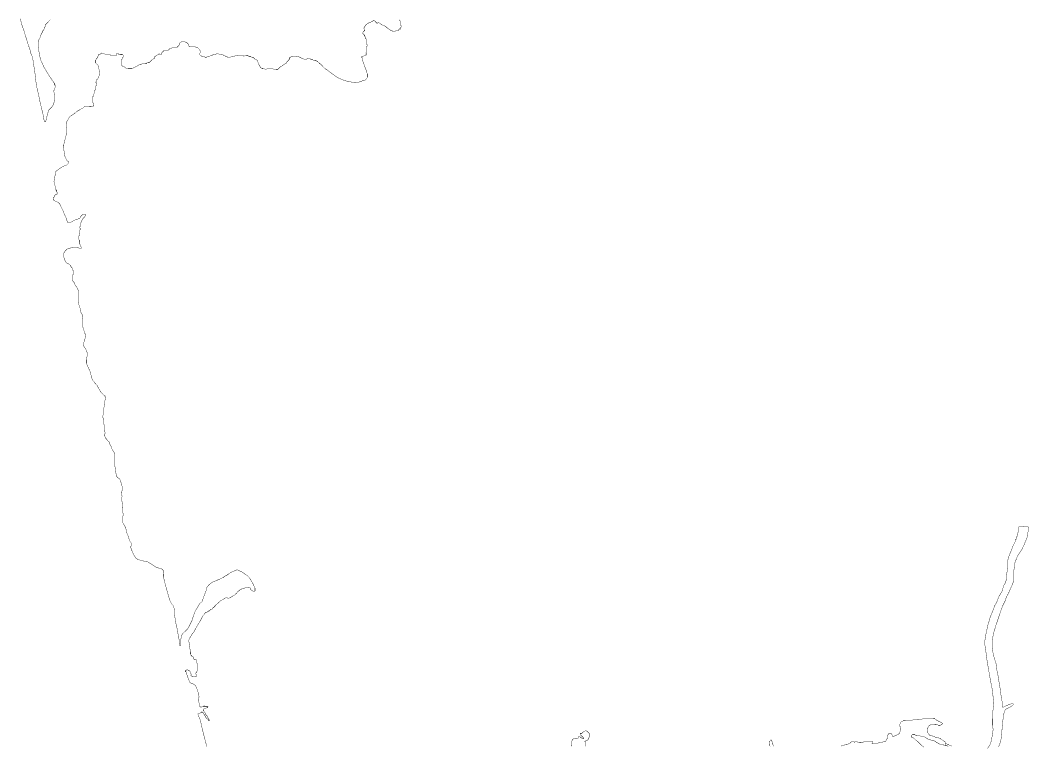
# Model space of a CAD drawing. Header units: metres. Extents: x 319816 to 366074, y 1739234 to 1838803.
# Drawn here: x 329977 to 338166, y 1795246 to 1801140 of the extents above; entities that cross this region are included whole.
import ezdxf

# ---------------------------------------------------------------- set-up
doc = ezdxf.new("R2010")
doc.units = ezdxf.units.M
doc.header["$MEASUREMENT"] = 0
doc.layers.add('HAZARDS LINE', color=1, linetype='Continuous')

msp = doc.modelspace()

# ---------------------------------------------------------------- linework, layer by layer
at = {"layer": 'HAZARDS LINE', "lineweight": 18, "const_width": 3}
for points in [[(329978.8, 1801153.2), (329982.7, 1801137), (329986.6, 1801116.8), (329998.5, 1801080.3), (330002.4, 1801072.2), (330010.3, 1801047.9), (330010.3, 1801043.9), (330030, 1800983.1), (330045.8, 1800930.4), (330049.7, 1800922.3), (330057.6, 1800898), (330065.5, 1800865.6), (330073.4, 1800849.4), (330077.3, 1800833.2), (330077.3, 1800825.1), (330081.2, 1800817), (330096.6, 1800715.8), (330104.2, 1800647), (330111.9, 1800598.5), (330127.5, 1800529.7), (330139.1, 1800473), (330150.9, 1800424.4), (330162.6, 1800375.8), (330166.5, 1800351.5), (330170.4, 1800331.3), (330174.3, 1800319.1), (330178.3, 1800315), (330182.4, 1800315), (330190.6, 1800335.2), (330194.8, 1800359.4), (330199, 1800379.5), (330207.3, 1800399.7), (330211.4, 1800411.8), (330223.6, 1800423.8), (330231.8, 1800431.8), (330235.8, 1800435.8), (330244, 1800447.9), (330248.2, 1800460), (330252.3, 1800472.1), (330252.4, 1800480.2), (330256.5, 1800488.2), (330256.6, 1800508.4), (330256.7, 1800516.5), (330256.7, 1800520.6), (330256.7, 1800524.6), (330256.8, 1800528.6), (330256.8, 1800532.7), (330256.8, 1800536.7), (330252.8, 1800536.8), (330252.8, 1800540.8), (330252.9, 1800544.8), (330252.9, 1800548.9), (330252.9, 1800552.9), (330248.9, 1800557), (330248.9, 1800561), (330249, 1800565.1), (330253.1, 1800569.1), (330253.1, 1800573.1), (330253.1, 1800577.2), (330253.1, 1800581.2), (330253.2, 1800585.2), (330257.3, 1800589.3), (330261.3, 1800593.3), (330261.4, 1800597.3), (330261.4, 1800601.3), (330261.4, 1800605.4), (330261.5, 1800609.4), (330261.5, 1800613.5), (330257.4, 1800613.5), (330257.5, 1800617.5), (330257.5, 1800621.6), (330257.5, 1800625.6), (330253.5, 1800629.7), (330249.5, 1800633.8), (330245.5, 1800641.9), (330241.5, 1800646), (330237.5, 1800650), (330237.6, 1800654.1), (330233.5, 1800654.1), (330233.6, 1800658.2), (330213.6, 1800686.6), (330189.6, 1800727.2), (330169.7, 1800759.7), (330149.8, 1800804.3), (330141.9, 1800820.5), (330138, 1800840.8), (330130.2, 1800881.3), (330126.6, 1800925.7), (330122.6, 1800941.9), (330122.8, 1800958.1), (330126.9, 1800970.2), (330131.1, 1800986.3), (330135.2, 1800994.4), (330139.2, 1800998.4), (330143.4, 1801010.5), (330143.4, 1801014.5), (330147.5, 1801022.6), (330147.6, 1801026.6), (330151.7, 1801034.7), (330155.7, 1801038.7), (330155.8, 1801042.7), (330159.8, 1801042.7), (330159.8, 1801046.7), (330159.9, 1801050.8), (330164, 1801058.8), (330168, 1801058.8), (330168, 1801062.8), (330172.1, 1801066.8), (330172.1, 1801070.9), (330176.3, 1801078.9), (330176.3, 1801083), (330180.4, 1801087), (330180.4, 1801091), (330180.4, 1801095.1), (330180.5, 1801099.1), (330180.5, 1801103.2), (330184.6, 1801107.2), (330188.6, 1801107.1), (330188.6, 1801111.2), (330192.7, 1801111.1), (330192.7, 1801115.2), (330196.7, 1801115.1), (330196.8, 1801119.2), (330200.8, 1801119.2), (330200.8, 1801123.2), (330204.9, 1801123.2), (330204.9, 1801127.2), (330209, 1801131.2), (330213.1, 1801135.2), (330217.1, 1801139.2), (330221.2, 1801143.2)], [(333062.1, 1801145.1), (333058, 1801141.1), (333058, 1801137), (333062, 1801133), (333061.9, 1801124.9), (333061.8, 1801116.8), (333065.8, 1801112.7), (333065.8, 1801108.7), (333065.8, 1801104.6), (333065.7, 1801100.6), (333069.8, 1801096.5), (333069.7, 1801092.5), (333069.7, 1801088.5), (333069.7, 1801084.4), (333065.6, 1801080.4), (333065.5, 1801072.3), (333065.5, 1801068.3), (333061.5, 1801068.3), (333057.4, 1801068.3), (333053.4, 1801068.4), (333049.3, 1801064.4), (333049.3, 1801060.3), (333049.2, 1801056.3), (333049.2, 1801052.2), (333045.2, 1801052.3), (333041.1, 1801052.3), (333037.1, 1801052.3), (333033, 1801052.4), (333029, 1801052.4), (333025, 1801052.4), (333012.8, 1801048.5), (333004.7, 1801048.5), (333000.7, 1801048.6), (333000.7, 1801052.6), (332996.7, 1801052.7), (332992.6, 1801052.7), (332988.6, 1801052.7), (332988.6, 1801056.8), (332984.6, 1801056.8), (332980.6, 1801060.9), (332976.5, 1801060.9), (332976.6, 1801064.9), (332972.5, 1801065), (332968.5, 1801069), (332964.5, 1801069.1), (332964.5, 1801073.1), (332960.5, 1801073.1), (332960.5, 1801077.2), (332956.5, 1801077.2), (332952.4, 1801081.3), (332948.4, 1801081.3), (332948.4, 1801085.4), (332944.4, 1801085.4), (332940.4, 1801089.5), (332936.4, 1801093.5), (332932.3, 1801093.6), (332916.2, 1801101.8), (332908.2, 1801105.9), (332904.2, 1801110), (332900.1, 1801110), (332896.1, 1801114.1), (332892.1, 1801118.1), (332888.1, 1801118.2), (332888.1, 1801122.2), (332888.1, 1801118.2), (332884, 1801118.2), (332880, 1801118.2), (332875.9, 1801114.2), (332871.9, 1801114.3), (332871.9, 1801118.3), (332867.9, 1801122.4), (332863.9, 1801122.4), (332863.9, 1801126.4), (332859.9, 1801130.5), (332855.9, 1801134.6), (332851.8, 1801134.6), (332847.8, 1801134.7), (332847.8, 1801138.7), (332843.8, 1801134.7), (332839.7, 1801134.7), (332839.7, 1801130.7), (332835.6, 1801130.7), (332831.6, 1801126.7), (332827.5, 1801126.7), (332823.5, 1801122.7), (332819.4, 1801122.8), (332811.3, 1801118.8), (332807.3, 1801118.8), (332803.2, 1801114.8), (332799.1, 1801110.8), (332795.1, 1801110.8), (332791, 1801106.8), (332787, 1801106.8), (332786.9, 1801102.8), (332782.9, 1801102.8), (332782.9, 1801098.8), (332778.8, 1801098.8), (332778.8, 1801094.8), (332778.8, 1801090.7), (332774.7, 1801090.8), (332774.7, 1801086.7), (332770.6, 1801082.7), (332770.6, 1801078.7), (332766.5, 1801078.7), (332766.5, 1801074.7), (332770.5, 1801070.6), (332770.5, 1801066.6), (332770.5, 1801062.5), (332770.4, 1801058.5), (332774.5, 1801058.4), (332774.4, 1801054.4), (332770.4, 1801054.4), (332770.4, 1801050.4), (332766.3, 1801050.4), (332762.2, 1801046.4), (332762.2, 1801042.4), (332758.1, 1801038.4), (332758.1, 1801034.3), (332758.1, 1801030.3), (332762.1, 1801030.3), (332762.1, 1801026.2), (332766.1, 1801022.1), (332770.1, 1801022.1), (332770.1, 1801018.1), (332774.1, 1801018), (332774.1, 1801014), (332774.1, 1801009.9), (332778.1, 1801005.9), (332778.1, 1801001.8), (332778, 1800997.8), (332782, 1800993.7), (332782, 1800989.7), (332786, 1800989.6), (332786, 1800985.6), (332786, 1800981.6), (332785.9, 1800977.5), (332785.9, 1800969.4), (332785.8, 1800961.4), (332789.8, 1800957.3), (332789.8, 1800953.2), (332789.8, 1800949.2), (332789.7, 1800945.2), (332793.7, 1800941.1), (332793.7, 1800937), (332793.7, 1800933), (332793.6, 1800929), (332789.6, 1800929), (332789.6, 1800925), (332789.5, 1800916.9), (332785.4, 1800908.8), (332785.3, 1800900.7), (332785.3, 1800892.7), (332785.2, 1800884.6), (332785.2, 1800880.5), (332785.1, 1800876.5), (332785.1, 1800872.4), (332789.2, 1800872.4), (332789.1, 1800868.4), (332789.1, 1800864.3), (332789.1, 1800860.3), (332785, 1800860.3), (332785, 1800856.3), (332780.9, 1800856.3), (332772.8, 1800852.3), (332764.7, 1800848.4), (332760.7, 1800848.4), (332752.6, 1800844.4), (332748.5, 1800844.4), (332748.5, 1800840.4), (332752.5, 1800836.3), (332752.5, 1800832.3), (332760.3, 1800803.9), (332772.2, 1800771.5), (332784.1, 1800739.1), (332795.9, 1800702.6), (332795.7, 1800678.4), (332791.6, 1800666.3), (332779.4, 1800654.2), (332763.2, 1800650.3), (332734.8, 1800638.4), (332698.4, 1800634.7), (332649.9, 1800639.1), (332605.6, 1800651.6), (332557.2, 1800672.2), (332480.9, 1800725.3), (332480.9, 1800729.3), (332476.9, 1800729.4), (332472.9, 1800733.5), (332468.8, 1800733.5), (332468.9, 1800737.5), (332464.8, 1800737.6), (332460.8, 1800737.6), (332460.8, 1800741.6), (332456.8, 1800741.7), (332452.8, 1800745.7), (332452.8, 1800749.8), (332448.7, 1800749.8), (332444.7, 1800753.9), (332440.7, 1800758), (332436.7, 1800762), (332432.7, 1800766.1), (332428.7, 1800770.2), (332424.7, 1800774.2), (332420.7, 1800778.3), (332416.7, 1800782.4), (332412.7, 1800786.5), (332408.6, 1800786.5), (332408.7, 1800790.5), (332404.6, 1800790.6), (332404.6, 1800794.6), (332400.6, 1800794.6), (332396.6, 1800798.7), (332392.6, 1800802.8), (332388.5, 1800802.8), (332388.6, 1800806.9), (332384.5, 1800806.9), (332380.5, 1800811), (332372.5, 1800811), (332368.4, 1800815.1), (332356.3, 1800815.2), (332352.3, 1800819.3), (332344.2, 1800819.3), (332344.3, 1800823.4), (332332.1, 1800823.5), (332332.2, 1800827.5), (332307.9, 1800827.7), (332303.9, 1800823.7), (332279.6, 1800823.9), (332275.6, 1800828), (332267.5, 1800828), (332267.6, 1800832.1), (332259.5, 1800832.1), (332255.5, 1800836.2), (332251.4, 1800836.2), (332251.5, 1800840.3), (332243.4, 1800840.3), (332239.4, 1800844.4), (332223.2, 1800844.5), (332219.2, 1800848.6), (332190.9, 1800848.8), (332190.9, 1800844.8), (332182.8, 1800844.9), (332174.7, 1800840.9), (332170.6, 1800836.9), (332166.6, 1800836.9), (332166.5, 1800832.9), (332162.5, 1800832.9), (332162.4, 1800820.8), (332158.4, 1800820.8), (332158.3, 1800816.8), (332146.1, 1800804.7), (332137.9, 1800792.7), (332137.9, 1800788.6), (332133.9, 1800788.7), (332129.8, 1800784.7), (332125.7, 1800784.7), (332113.6, 1800776.7), (332105.4, 1800768.7), (332097.3, 1800764.7), (332093.3, 1800764.7), (332089.2, 1800760.7), (332085.1, 1800756.7), (332081, 1800752.7), (332077, 1800748.7), (332076.9, 1800744.7), (332072.9, 1800744.7), (332068.8, 1800740.7), (332044.6, 1800740.9), (332024.4, 1800745.1), (331980, 1800745.4), (331975.9, 1800741.4), (331963.8, 1800741.5), (331959.8, 1800745.6), (331947.6, 1800745.7), (331947.7, 1800749.7), (331943.6, 1800749.7), (331943.6, 1800745.7), (331939.6, 1800749.8), (331935.5, 1800749.8), (331931.5, 1800753.9), (331927.5, 1800753.9), (331927.5, 1800758), (331923.5, 1800766.1), (331923.6, 1800770.1), (331919.5, 1800770.1), (331919.6, 1800774.2), (331915.6, 1800778.3), (331911.6, 1800790.4), (331911.6, 1800794.5), (331907.6, 1800798.5), (331907.7, 1800806.6), (331903.7, 1800810.7), (331899.7, 1800814.8), (331887.6, 1800822.9), (331883.6, 1800823), (331879.6, 1800827), (331875.6, 1800831.1), (331871.6, 1800835.2), (331867.5, 1800835.2), (331867.5, 1800839.3), (331855.4, 1800839.4), (331851.4, 1800843.4), (331835.3, 1800843.6), (331831.2, 1800847.6), (331827.2, 1800847.7), (331827.2, 1800851.7), (331803, 1800851.9), (331794.9, 1800847.9), (331790.8, 1800848), (331786.8, 1800852), (331774.7, 1800852.1), (331770.7, 1800856.2), (331746.5, 1800856.4), (331718.1, 1800848.5), (331714, 1800844.5), (331705.9, 1800844.6), (331685.7, 1800840.7), (331677.6, 1800836.7), (331665.5, 1800836.8), (331661.5, 1800840.9), (331657.4, 1800840.9), (331653.4, 1800845), (331645.3, 1800845.1), (331641.3, 1800849.1), (331637.3, 1800849.2), (331633.3, 1800853.2), (331629.2, 1800853.3), (331625.2, 1800857.3), (331617.1, 1800857.4), (331613.1, 1800861.5), (331592.9, 1800861.6), (331588.9, 1800865.7), (331568.7, 1800865.9), (331564.6, 1800861.9), (331552.5, 1800862), (331548.5, 1800857.9), (331540.4, 1800858), (331536.3, 1800854), (331532.3, 1800854), (331528.2, 1800850), (331520.1, 1800850.1), (331516, 1800846.1), (331512, 1800846.1), (331503.9, 1800842.1), (331495.8, 1800842.2), (331487.7, 1800838.2), (331479.6, 1800838.3), (331475.6, 1800842.4), (331455.4, 1800842.5), (331451.4, 1800846.6), (331447.4, 1800850.7), (331443.3, 1800850.7), (331439.3, 1800854.8), (331435.3, 1800858.8), (331435.4, 1800871), (331439.5, 1800875), (331439.6, 1800891.1), (331435.6, 1800895.2), (331435.6, 1800899.3), (331431.6, 1800903.3), (331427.6, 1800907.4), (331419.6, 1800915.5), (331415.6, 1800915.6), (331411.5, 1800919.7), (331403.5, 1800919.7), (331399.5, 1800923.8), (331351, 1800924.2), (331351, 1800928.2), (331347, 1800928.2), (331347, 1800936.3), (331343, 1800940.4), (331343, 1800944.4), (331339, 1800948.5), (331335, 1800952.6), (331331, 1800956.7), (331327, 1800960.7), (331323, 1800960.8), (331310.9, 1800964.9), (331286.6, 1800965.1), (331282.6, 1800961.1), (331278.5, 1800961.1), (331274.4, 1800957.1), (331270.3, 1800945), (331270.3, 1800941), (331266.2, 1800937), (331266.2, 1800932.9), (331262.1, 1800928.9), (331258.1, 1800928.9), (331258, 1800924.9), (331254, 1800924.9), (331254, 1800920.9), (331225.7, 1800921.1), (331221.6, 1800917.1), (331213.5, 1800917.2), (331205.4, 1800913.2), (331201.3, 1800909.2), (331193.3, 1800909.2), (331189.2, 1800905.2), (331189.1, 1800901.2), (331185.1, 1800901.2), (331181, 1800897.2), (331160.8, 1800897.4), (331156.8, 1800893.4), (331144.6, 1800893.5), (331144.6, 1800889.4), (331140.6, 1800889.5), (331136.5, 1800885.4), (331132.4, 1800881.4), (331128.3, 1800877.4), (331128.3, 1800869.3), (331124.2, 1800869.4), (331124.2, 1800865.3), (331120.1, 1800861.3), (331108, 1800861.4), (331108, 1800865.5), (331104, 1800865.5), (331099.9, 1800861.5), (331095.9, 1800861.5), (331087.7, 1800853.5), (331083.7, 1800853.5), (331083.7, 1800849.5), (331079.6, 1800849.5), (331075.6, 1800845.5), (331067.5, 1800845.6), (331067.4, 1800841.5), (331071.5, 1800837.5), (331071.4, 1800829.4), (331063.3, 1800829.4), (331063.3, 1800825.4), (331059.2, 1800825.4), (331055.2, 1800821.4), (331051.1, 1800817.4), (331047.1, 1800817.4), (331047, 1800813.4), (331043, 1800813.4), (331038.9, 1800809.4), (331034.8, 1800805.4), (331030.8, 1800801.4), (331026.7, 1800797.4), (331018.6, 1800797.5), (331014.5, 1800793.5), (331006.5, 1800793.5), (331006.4, 1800789.5), (330998.3, 1800789.5), (330990.2, 1800785.6), (330966, 1800785.7), (330965.9, 1800781.7), (330957.9, 1800781.8), (330953.8, 1800777.8), (330941.7, 1800777.9), (330941.6, 1800773.8), (330937.6, 1800773.8), (330929.5, 1800769.9), (330925.4, 1800765.9), (330921.4, 1800765.9), (330917.3, 1800761.9), (330913.3, 1800761.9), (330909.2, 1800757.9), (330905.1, 1800757.9), (330901.1, 1800753.9), (330897, 1800754), (330893, 1800750), (330888.9, 1800750), (330884.8, 1800746), (330844.4, 1800746.3), (330840.4, 1800750.4), (330836.4, 1800750.4), (330820.3, 1800762.6), (330812.2, 1800762.7), (330808.2, 1800766.8), (330804.2, 1800766.8), (330804.2, 1800770.9), (330800.2, 1800770.9), (330800.6, 1800823.4), (330804.6, 1800823.4), (330804.7, 1800827.4), (330808.7, 1800831.4), (330808.8, 1800835.5), (330812.8, 1800839.5), (330813, 1800855.7), (330809, 1800859.7), (330800.9, 1800859.8), (330800.9, 1800863.8), (330796.8, 1800859.8), (330780.7, 1800860), (330776.7, 1800864), (330772.7, 1800868.1), (330760.5, 1800868.2), (330760.4, 1800856.1), (330756.4, 1800852.1), (330752.3, 1800852.1), (330748.3, 1800856.2), (330707.9, 1800856.5), (330707.9, 1800860.5), (330675.6, 1800860.8), (330671.6, 1800864.9), (330663.5, 1800864.9), (330659.5, 1800869), (330655.5, 1800873.1), (330639.3, 1800873.2), (330639.3, 1800869.2), (330635.3, 1800869.2), (330631.2, 1800865.2), (330627.2, 1800865.2), (330623.1, 1800861.2), (330615, 1800861.3), (330615, 1800857.2), (330610.9, 1800857.3), (330610.9, 1800849.2), (330606.8, 1800845.2), (330606.7, 1800837.1), (330602.7, 1800837.1), (330602.7, 1800833.1), (330594.5, 1800825.1), (330594.5, 1800821), (330590.4, 1800817), (330590.4, 1800813), (330586.3, 1800813), (330590.3, 1800808.9), (330590.2, 1800792.8), (330594.2, 1800788.7), (330602.2, 1800780.5), (330606.3, 1800780.5), (330606.3, 1800776.5), (330610.3, 1800772.4), (330610.2, 1800764.3), (330614.2, 1800764.3), (330614.1, 1800744.1), (330618.1, 1800740), (330618, 1800723.8), (330622, 1800723.8), (330621.9, 1800707.6), (330617.7, 1800687.5), (330613.6, 1800683.4), (330613.5, 1800675.4), (330609.5, 1800671.4), (330609.4, 1800667.3), (330605.4, 1800663.3), (330605.3, 1800659.3), (330601.3, 1800659.3), (330597.2, 1800655.3), (330593.2, 1800655.3), (330593, 1800631.1), (330597, 1800627), (330596.9, 1800610.8), (330592.8, 1800606.8), (330588.6, 1800586.6), (330588.5, 1800578.6), (330580.3, 1800562.5), (330580.2, 1800550.3), (330576.1, 1800542.3), (330576, 1800522.1), (330567.9, 1800522.1), (330567.9, 1800518.1), (330563.8, 1800514.1), (330563.6, 1800493.9), (330567.6, 1800489.8), (330567.5, 1800469.6), (330575.5, 1800457.4), (330575.4, 1800445.3), (330571.3, 1800445.3), (330571.3, 1800441.3), (330559.2, 1800441.4), (330555.1, 1800437.4), (330543, 1800437.5), (330539, 1800441.5), (330502.6, 1800441.8), (330502.6, 1800437.8), (330498.5, 1800437.8), (330490.4, 1800429.8), (330486.3, 1800425.8), (330482.2, 1800421.8), (330474.1, 1800421.8), (330470.1, 1800417.8), (330466, 1800413.8), (330462, 1800413.9), (330457.9, 1800409.8), (330449.8, 1800405.9), (330441.7, 1800401.9), (330425.4, 1800385.8), (330421.3, 1800385.9), (330417.3, 1800381.9), (330401, 1800369.9), (330380.7, 1800357.9), (330372.5, 1800345.8), (330368.4, 1800337.8), (330364.3, 1800329.7), (330356.1, 1800317.7), (330356.1, 1800309.6), (330351.9, 1800297.5), (330351.7, 1800269.2), (330355.6, 1800253), (330355.4, 1800224.7), (330351.2, 1800208.6), (330334.6, 1800144.1), (330330.4, 1800123.9), (330330.2, 1800107.7), (330334, 1800071.3), (330337.8, 1800047), (330341.8, 1800030.8), (330349.7, 1800014.6), (330349.6, 1800006.5), (330357.7, 1799998.4), (330365.7, 1799994.3), (330369.7, 1799986.2), (330369.7, 1799982.1), (330365.6, 1799974.1), (330353.3, 1799962), (330329, 1799954.2), (330308.7, 1799942.2), (330284.4, 1799926.2), (330272.1, 1799914.2), (330264, 1799910.2), (330263.9, 1799894), (330255.5, 1799853.7), (330251.3, 1799829.5), (330255.3, 1799825.4), (330255.2, 1799813.3), (330259.2, 1799805.2), (330259.1, 1799797.1), (330263.1, 1799793), (330263, 1799784.9), (330267, 1799780.8), (330266.9, 1799760.6), (330270.9, 1799760.6), (330270.9, 1799752.5), (330274.9, 1799752.5), (330274.8, 1799744.4), (330278.8, 1799740.3), (330278.8, 1799728.2), (330274.7, 1799728.2), (330266.6, 1799724.3), (330262.6, 1799724.3), (330262.5, 1799720.3), (330258.5, 1799716.3), (330254.3, 1799704.2), (330250.2, 1799700.1), (330246.2, 1799696.1), (330246.1, 1799684), (330250.1, 1799679.9), (330250.1, 1799675.9), (330254.1, 1799675.9), (330254.1, 1799671.8), (330258.1, 1799671.8), (330270.2, 1799667.7), (330278.2, 1799663.6), (330286.3, 1799659.4), (330298.3, 1799647.2), (330310.2, 1799622.9), (330326.2, 1799590.4), (330338, 1799558), (330346, 1799545.8), (330353.9, 1799521.5), (330357.8, 1799509.3), (330361.8, 1799497.2), (330369.8, 1799493.1), (330373.9, 1799493), (330382, 1799497), (330394.1, 1799501), (330406.3, 1799509), (330422.6, 1799516.9), (330438.8, 1799520.8), (330463.1, 1799532.8), (330471.3, 1799548.9), (330483.5, 1799560.9), (330491.6, 1799564.9), (330503.8, 1799564.8), (330507.8, 1799560.7), (330507.7, 1799552.6), (330503.6, 1799548.6), (330495.5, 1799536.5), (330487.3, 1799528.5), (330475, 1799508.4), (330470.9, 1799496.3), (330466.7, 1799480.2), (330466.6, 1799468.1), (330462.6, 1799464.1), (330462.5, 1799451.9), (330466.5, 1799447.9), (330466.4, 1799439.8), (330462.3, 1799435.8), (330462.1, 1799411.5), (330458.1, 1799407.5), (330457.9, 1799387.3), (330453.9, 1799387.3), (330453.6, 1799359), (330457.7, 1799355), (330457.4, 1799322.6), (330461.4, 1799322.6), (330469.4, 1799302.3), (330473.4, 1799298.3), (330473.3, 1799286.1), (330469.2, 1799286.2), (330428.9, 1799294.6), (330404.6, 1799294.8), (330376.3, 1799286.9), (330368.2, 1799287), (330364.1, 1799283), (330356, 1799279), (330352, 1799275), (330343.8, 1799267), (330335.6, 1799254.9), (330331.5, 1799246.8), (330331.3, 1799214.5), (330335.3, 1799206.4), (330339.2, 1799194.2), (330343.1, 1799182.1), (330351.1, 1799169.9), (330359.2, 1799165.8), (330363.2, 1799165.8), (330375.3, 1799157.6), (330379.3, 1799153.5), (330383.3, 1799149.4), (330383.3, 1799145.4), (330387.3, 1799145.4), (330387.3, 1799141.3), (330391.3, 1799137.2), (330395.3, 1799129.1), (330399.3, 1799129.1), (330399.2, 1799121), (330403.2, 1799116.9), (330403.2, 1799108.9), (330407.2, 1799108.8), (330406.9, 1799072.5), (330402.9, 1799072.5), (330402.5, 1799024), (330406.5, 1799019.9), (330410.5, 1799015.8), (330410.5, 1799011.8), (330414.5, 1799011.8), (330414.5, 1799003.7), (330418.5, 1799003.7), (330418.4, 1798995.6), (330426.5, 1798987.4), (330430.4, 1798979.3), (330434.4, 1798971.2), (330442.4, 1798963.1), (330442.4, 1798959), (330446.4, 1798954.9), (330446.4, 1798950.9), (330450.4, 1798946.8), (330449.7, 1798857.9), (330453.6, 1798845.8), (330453.5, 1798829.6), (330457.5, 1798821.5), (330461.4, 1798809.3), (330461.4, 1798805.3), (330465.4, 1798797.2), (330465.2, 1798781), (330473.2, 1798760.7), (330481.2, 1798748.5), (330485.1, 1798740.4), (330485.1, 1798736.4), (330480.8, 1798708.1), (330480.5, 1798667.7), (330484.4, 1798651.5), (330492.4, 1798631.2), (330496.3, 1798615), (330496.2, 1798611), (330500.2, 1798602.9), (330500.1, 1798594.8), (330504.2, 1798594.8), (330504.1, 1798586.7), (330508.1, 1798582.6), (330508.1, 1798574.5), (330504, 1798570.5), (330503.9, 1798554.4), (330495.6, 1798526.1), (330491.4, 1798514), (330491.3, 1798501.9), (330495.3, 1798489.8), (330499.3, 1798481.6), (330507.3, 1798473.5), (330515.2, 1798457.3), (330523.1, 1798433), (330523, 1798412.8), (330518.9, 1798404.7), (330514.7, 1798392.6), (330514.4, 1798356.2), (330522.4, 1798336), (330534.3, 1798307.6), (330542.2, 1798295.4), (330550.1, 1798267), (330557.9, 1798234.6), (330565.8, 1798214.4), (330577.9, 1798202.2), (330585.9, 1798190), (330597.9, 1798177.7), (330601.9, 1798173.7), (330609.8, 1798157.4), (330633.8, 1798116.8), (330637.8, 1798116.8), (330637.8, 1798112.8), (330641.8, 1798108.7), (330641.8, 1798104.7), (330645.8, 1798104.6), (330653.8, 1798096.5), (330657.8, 1798092.4), (330661.9, 1798092.4), (330661.8, 1798088.3), (330665.9, 1798088.3), (330665.8, 1798084.3), (330669.9, 1798084.2), (330669.9, 1798080.2), (330673.9, 1798076.1), (330673.8, 1798072.1), (330665.6, 1798051.9), (330665.4, 1798031.7), (330661.2, 1798011.5), (330657, 1797991.4), (330656.7, 1797955), (330652.6, 1797938.9), (330648.4, 1797926.8), (330648.3, 1797914.6), (330652.3, 1797902.5), (330656.3, 1797894.4), (330656, 1797862), (330660, 1797849.9), (330659.7, 1797813.5), (330663.6, 1797797.3), (330667.6, 1797789.2), (330663.4, 1797773.1), (330663.3, 1797765), (330667.3, 1797752.8), (330671.3, 1797744.7), (330679.3, 1797736.6), (330687.3, 1797724.4), (330699.3, 1797716.2), (330703.3, 1797704), (330707.2, 1797691.9), (330719.2, 1797671.6), (330723.1, 1797655.4), (330735, 1797635.1), (330739.1, 1797631), (330743, 1797614.8), (330742.4, 1797538), (330750.1, 1797497.5), (330753.9, 1797465.2), (330757.8, 1797444.9), (330761.7, 1797432.8), (330773.8, 1797420.6), (330785.8, 1797412.4), (330789.8, 1797404.3), (330793.7, 1797392.1), (330805.5, 1797351.6), (330805.3, 1797323.3), (330801.1, 1797303.1), (330803.1, 1797284.4), (330804.5, 1797271.1), (330803.1, 1797267), (330799, 1797254.9), (330803, 1797238.7), (330806.9, 1797210.3), (330810.7, 1797169.8), (330810.5, 1797141.5), (330814.5, 1797129.3), (330814.5, 1797121.2), (330810.4, 1797109.1), (330810.3, 1797096.9), (330806.2, 1797080.8), (330806.1, 1797068.6), (330814.1, 1797052.4), (330826.1, 1797032.1), (330834.1, 1797015.8), (330838.1, 1796999.6), (330842.1, 1796987.5), (330842, 1796979.4), (330846, 1796967.2), (330850, 1796959.1), (330854, 1796951), (330862, 1796922.6), (330865.9, 1796910.4), (330874, 1796902.3), (330878, 1796894.1), (330877.9, 1796869.9), (330873.8, 1796861.8), (330877.7, 1796849.6), (330881.7, 1796837.4), (330897.7, 1796800.9), (330909.7, 1796780.6), (330917.8, 1796768.4), (330933.9, 1796760.2), (330958.2, 1796752), (330994.5, 1796743.7), (331014.8, 1796739.6), (331026.9, 1796731.4), (331059.1, 1796711), (331083.3, 1796694.6), (331099.5, 1796690.5), (331119.7, 1796686.3), (331131.8, 1796678.2), (331139.9, 1796670), (331143.9, 1796661.9), (331139.7, 1796641.7), (331139.6, 1796621.5), (331155.4, 1796556.6), (331171.3, 1796499.8), (331191.1, 1796430.9), (331199.2, 1796414.7), (331207.2, 1796398.4), (331219.2, 1796386.2), (331223.2, 1796374), (331227.2, 1796361.9), (331231.1, 1796333.5), (331231, 1796309.2), (331234.8, 1796280.9), (331242.7, 1796236.3), (331254.5, 1796183.6), (331262.3, 1796130.9), (331266.4, 1796126.8), (331266.3, 1796118.7), (331270.1, 1796066.1), (331274.1, 1796058), (331278.1, 1796058), (331278.4, 1796102.5), (331282.5, 1796114.6), (331286.7, 1796134.8), (331290.8, 1796147), (331298.9, 1796159.1), (331315.2, 1796175.2), (331327.4, 1796187.2), (331335.6, 1796195.3), (331347.8, 1796215.5), (331356, 1796231.6), (331372.4, 1796263.9), (331380.6, 1796292.2), (331397.1, 1796336.6), (331405.2, 1796352.8), (331413.4, 1796364.9), (331425.7, 1796385.1), (331437.9, 1796405.2), (331446, 1796409.2), (331454.2, 1796417.3), (331458.3, 1796429.4), (331462.4, 1796441.5), (331470.6, 1796465.8), (331487.1, 1796506.2), (331487.1, 1796518.3), (331491.2, 1796530.4), (331503.5, 1796546.6), (331515.7, 1796558.6), (331536, 1796574.7), (331576.6, 1796590.7), (331580.6, 1796590.7), (331580.6, 1796594.7), (331588.7, 1796594.7), (331592.8, 1796598.7), (331596.9, 1796598.7), (331600.9, 1796602.7), (331605, 1796602.7), (331613.1, 1796606.7), (331617.2, 1796610.7), (331625.3, 1796610.7), (331625.3, 1796614.7), (331633.4, 1796618.7), (331637.4, 1796618.7), (331641.5, 1796626.8), (331649.6, 1796626.7), (331649.7, 1796630.8), (331661.8, 1796634.8), (331661.8, 1796638.8), (331665.9, 1796638.8), (331670, 1796642.8), (331678.1, 1796646.8), (331682.1, 1796650.8), (331686.2, 1796654.9), (331698.4, 1796658.8), (331702.5, 1796662.9), (331706.5, 1796662.9), (331726.8, 1796670.8), (331734.9, 1796674.8), (331743, 1796674.8), (331747, 1796670.7), (331771.3, 1796662.5), (331795.5, 1796646.2), (331823.7, 1796625.8), (331839.8, 1796609.5), (331863.8, 1796568.9), (331875.9, 1796544.5), (331883.9, 1796528.3), (331883.7, 1796504), (331879.7, 1796500), (331875.6, 1796500), (331863.5, 1796504.1), (331851.4, 1796512.3), (331843.4, 1796528.5), (331835.3, 1796528.5), (331827.2, 1796532.6), (331815.1, 1796532.7), (331807, 1796528.7), (331802.9, 1796528.7), (331790.7, 1796524.7), (331778.6, 1796520.8), (331774.5, 1796520.8), (331770.5, 1796516.8), (331762.3, 1796512.7), (331754.2, 1796508.7), (331754.2, 1796504.7), (331750.2, 1796504.7), (331746.1, 1796500.7), (331733.8, 1796484.6), (331729.8, 1796480.5), (331725.7, 1796480.6), (331721.7, 1796476.5), (331721.6, 1796472.5), (331705.4, 1796464.5), (331701.3, 1796460.5), (331693.2, 1796456.5), (331689.1, 1796452.4), (331685.1, 1796452.5), (331681, 1796448.4), (331677, 1796448.4), (331672.9, 1796444.4), (331664.8, 1796444.5), (331656.7, 1796448.6), (331644.6, 1796448.6), (331640.5, 1796444.6), (331636.5, 1796444.6), (331632.4, 1796440.6), (331628.3, 1796436.6), (331612.1, 1796428.6), (331599.9, 1796420.5), (331591.8, 1796412.5), (331559.2, 1796384.3), (331559.2, 1796380.3), (331555.1, 1796376.3), (331551.1, 1796376.3), (331551.1, 1796372.2), (331547, 1796368.2), (331543, 1796368.2), (331538.9, 1796364.2), (331534.8, 1796356.1), (331530.7, 1796356.1), (331526.7, 1796352.1), (331522.6, 1796352.1), (331518.6, 1796348.1), (331514.5, 1796344.1), (331510.4, 1796344.1), (331510.4, 1796340.1), (331506.4, 1796340.1), (331506.4, 1796336), (331498.3, 1796336.1), (331494.2, 1796332.1), (331486.1, 1796332.1), (331486.1, 1796328.1), (331482, 1796328.1), (331478, 1796324), (331473.9, 1796320), (331473.9, 1796316), (331465.7, 1796307.9), (331461.6, 1796303.9), (331441.2, 1796263.5), (331408.5, 1796211.1), (331392.1, 1796178.8), (331371.7, 1796150.6), (331359.5, 1796130.4), (331351.3, 1796118.3), (331347.2, 1796106.2), (331347.1, 1796094), (331351.1, 1796069.7), (331358.8, 1796008.9), (331358.7, 1795992.7), (331362.8, 1795992.7), (331362.7, 1795984.6), (331366.8, 1795980.5), (331366.7, 1795976.5), (331370.8, 1795976.5), (331370.8, 1795972.4), (331378.9, 1795972.4), (331378.8, 1795968.3), (331382.9, 1795968.3), (331382.9, 1795964.3), (331386.9, 1795956.1), (331386.8, 1795952.1), (331390.9, 1795948), (331394.9, 1795944), (331403, 1795943.9), (331403, 1795948), (331407.1, 1795947.9), (331407, 1795943.9), (331411.1, 1795939.8), (331410.9, 1795919.6), (331415, 1795915.5), (331414.8, 1795883.1), (331418.8, 1795875), (331418.8, 1795871), (331414.7, 1795866.9), (331414.6, 1795854.8), (331410.6, 1795850.8), (331410.5, 1795842.7), (331406.5, 1795838.6), (331402.4, 1795838.7), (331402.4, 1795830.6), (331406.4, 1795826.5), (331406.3, 1795806.2), (331398.2, 1795806.3), (331398.2, 1795810.3), (331369.9, 1795810.5), (331369.9, 1795814.5), (331365.8, 1795814.6), (331361.8, 1795818.6), (331365.9, 1795826.7), (331365.9, 1795830.8), (331361.9, 1795830.8), (331361.9, 1795842.9), (331357.9, 1795847), (331357.9, 1795851), (331353.9, 1795851.1), (331353.9, 1795855.1), (331345.8, 1795855.2), (331341.8, 1795859.2), (331337.8, 1795863.3), (331329.7, 1795863.3), (331325.6, 1795859.3), (331321.6, 1795859.3), (331317.5, 1795855.3), (331317.5, 1795851.3), (331321.5, 1795851.2), (331325.5, 1795843.1), (331325.5, 1795839.1), (331341.4, 1795794.5), (331349.4, 1795774.2), (331353.4, 1795762), (331365.5, 1795753.8), (331381.7, 1795749.7), (331393.8, 1795741.5), (331401.8, 1795733.4), (331413.8, 1795705), (331425.7, 1795668.5), (331429.7, 1795644.2), (331425.5, 1795615.9), (331429.4, 1795595.6), (331429.3, 1795575.4), (331437.3, 1795567.2), (331437.3, 1795563.2), (331441.4, 1795563.1), (331441.3, 1795559.1), (331449.4, 1795559.1), (331449.5, 1795563.1), (331465.6, 1795563), (331465.7, 1795567.1), (331469.7, 1795567), (331469.7, 1795571.1), (331473.8, 1795571.1), (331473.8, 1795567), (331498, 1795566.9), (331498, 1795562.8), (331502.1, 1795562.8), (331502, 1795558.8), (331498, 1795558.8), (331493.9, 1795554.8), (331489.9, 1795554.8), (331481.7, 1795546.7), (331469.6, 1795546.8), (331469.6, 1795542.7), (331465.5, 1795542.8), (331465.5, 1795538.7), (331469.5, 1795534.7), (331465.5, 1795534.7), (331469.5, 1795530.6), (331469.5, 1795526.6), (331473.5, 1795522.5), (331477.5, 1795518.4), (331477.5, 1795514.4), (331481.5, 1795510.3), (331481.5, 1795506.2), (331481.5, 1795502.2), (331485.5, 1795502.2), (331485.5, 1795498.1), (331489.5, 1795494.1), (331489.5, 1795490), (331493.6, 1795490), (331497.6, 1795485.9), (331497.6, 1795481.9), (331501.6, 1795473.7), (331505.6, 1795469.7), (331505.6, 1795465.6), (331509.6, 1795457.5), (331513.6, 1795457.5), (331513.6, 1795453.4), (331513.6, 1795449.4), (331509.5, 1795449.4), (331505.5, 1795453.5), (331501.5, 1795461.6), (331497.5, 1795465.7), (331493.4, 1795465.7), (331493.5, 1795469.7), (331489.4, 1795469.8), (331489.4, 1795473.8), (331485.4, 1795473.8), (331485.4, 1795481.9), (331481.4, 1795482), (331481.4, 1795486), (331477.4, 1795490.1), (331473.4, 1795494.1), (331473.4, 1795498.2), (331473.4, 1795502.2), (331469.4, 1795502.3), (331469.4, 1795506.3), (331465.4, 1795510.4), (331465.4, 1795514.4), (331461.3, 1795514.5), (331461.3, 1795518.5), (331457.3, 1795518.5), (331453.3, 1795522.6), (331453.3, 1795518.5), (331449.2, 1795518.6), (331445.1, 1795514.5), (331441.1, 1795514.6), (331437, 1795510.5), (331433, 1795510.6), (331420.8, 1795506.6), (331420.8, 1795502.5), (331424.8, 1795490.4), (331440.8, 1795453.8), (331444.7, 1795433.6), (331452.6, 1795397.1), (331468.4, 1795332.2), (331484.3, 1795271.4), (331492.2, 1795239)], [(337830.9, 1795224.1), (337851.3, 1795256.4), (337859.6, 1795280.7), (337863.8, 1795304.9), (337867.9, 1795321.1), (337872.1, 1795341.3), (337876.3, 1795377.7), (337872.5, 1795414.2), (337872.7, 1795450.6), (337872.8, 1795474.9), (337872.9, 1795495.2), (337873, 1795507.3), (337873.1, 1795527.5), (337877.2, 1795543.7), (337877.3, 1795559.9), (337881.5, 1795592.3), (337877.7, 1795628.7), (337873.8, 1795665.2), (337866.1, 1795721.9), (337854.2, 1795778.7), (337826.8, 1795940.7), (337815.2, 1796029.9), (337807.3, 1796078.5), (337807.4, 1796090.6), (337811.6, 1796114.9), (337815.8, 1796139.2), (337819.9, 1796163.4), (337824.1, 1796179.6), (337832.4, 1796228.1), (337836.5, 1796232.2), (337853, 1796292.8), (337873.5, 1796341.3), (337890, 1796385.7), (337906.3, 1796414), (337922.8, 1796458.4), (337947.3, 1796498.8), (337955.5, 1796519), (337955.5, 1796523), (337955.5, 1796527.1), (337959.6, 1796531.1), (337959.6, 1796535.1), (337959.6, 1796539.2), (337963.7, 1796543.2), (337963.7, 1796547.2), (337963.8, 1796551.3), (337967.8, 1796555.3), (337971.9, 1796563.4), (337976, 1796571.5), (337984.2, 1796595.7), (337984.4, 1796624.1), (337988.6, 1796652.4), (337992.9, 1796696.9), (337993.1, 1796733.3), (337993.2, 1796749.5), (338001.4, 1796769.7), (338005.6, 1796789.9), (338017.9, 1796818.2), (338038.4, 1796870.7), (338058.8, 1796911.1), (338058.9, 1796919.2), (338058.9, 1796923.2), (338063, 1796923.2), (338063, 1796927.3), (338063, 1796931.3), (338063, 1796935.3), (338067.1, 1796943.4), (338071.2, 1796947.4), (338071.2, 1796955.5), (338071.3, 1796959.6), (338075.3, 1796963.6), (338079.5, 1796983.8), (338079.5, 1796991.9), (338079.6, 1797004.1), (338079.6, 1797008.1), (338079.7, 1797016.2), (338083.7, 1797020.2), (338087.8, 1797028.3), (338160.7, 1797023.9), (338164.7, 1797019.8), (338164.6, 1797011.7), (338164.6, 1797003.6), (338160.5, 1796987.4), (338156.3, 1796967.2), (338152.1, 1796938.9), (338143.9, 1796918.7), (338135.7, 1796898.5), (338127.5, 1796878.3), (338123.4, 1796870.2), (338119.3, 1796862.2), (338115.2, 1796854.1), (338111.1, 1796842), (338082.5, 1796801.6), (338074.4, 1796789.5), (338070.3, 1796777.4), (338066.1, 1796765.3), (338058, 1796749.1), (338049.7, 1796720.9), (338049.6, 1796696.6), (338045.4, 1796676.3), (338045.3, 1796656.1), (338045.2, 1796635.9), (338045.1, 1796619.7), (338045, 1796603.5), (338040.9, 1796587.3), (338040.8, 1796579.2), (338032.6, 1796555), (338024.4, 1796538.8), (338012.1, 1796510.5), (337999.8, 1796482.3), (337983.5, 1796454), (337975.2, 1796425.7), (337954.7, 1796385.4), (337942.4, 1796353), (337921.8, 1796292.4), (337909.5, 1796256.1), (337897.2, 1796219.7), (337893, 1796203.5), (337884.8, 1796179.3), (337872.3, 1796122.7), (337868.1, 1796094.4), (337867.9, 1796053.9), (337871.8, 1796021.5), (337875.7, 1796001.2), (337879.6, 1795980.9), (337887.6, 1795952.6), (337899.5, 1795916), (337903.4, 1795887.7), (337907.3, 1795859.3), (337915.2, 1795822.8), (337919.1, 1795794.5), (337934.8, 1795701.3), (337942.5, 1795640.5), (337950.4, 1795600), (337950.3, 1795575.7), (337950.2, 1795567.6), (337950.2, 1795563.6), (337954.2, 1795559.5), (337958.3, 1795559.5), (337990.7, 1795575.5), (338023.2, 1795587.4), (338031.3, 1795587.4), (338039.4, 1795587.4), (338039.4, 1795583.3), (338039.3, 1795579.3), (338031.2, 1795571.2), (338010.9, 1795559.2), (337986.5, 1795547.2), (337974.3, 1795539.1), (337970.2, 1795527), (337966.1, 1795514.9), (337957.9, 1795494.7), (337957.8, 1795470.4), (337953.5, 1795438), (337949.2, 1795389.5), (337944.8, 1795324.7), (337940.6, 1795300.5), (337932.4, 1795268.1), (337920, 1795235.8)], [(336641, 1795242.9), (336645.1, 1795246.9), (336649.1, 1795246.9), (336653.2, 1795250.9), (336657.2, 1795250.9), (336661.3, 1795250.9), (336665.3, 1795250.8), (336673.4, 1795254.8), (336677.5, 1795254.8), (336681.5, 1795254.8), (336685.6, 1795254.8), (336689.6, 1795258.8), (336693.7, 1795258.8), (336697.7, 1795258.8), (336701.8, 1795262.8), (336705.9, 1795262.8), (336709.9, 1795266.8), (336714, 1795266.8), (336718, 1795270.8), (336722.1, 1795274.8), (336726.2, 1795278.8), (336730.2, 1795278.8), (336734.3, 1795278.8), (336746.4, 1795278.7), (336750.5, 1795274.7), (336754.5, 1795274.6), (336754.5, 1795278.7), (336762.6, 1795278.6), (336766.7, 1795278.6), (336790.9, 1795274.4), (336795, 1795274.4), (336803.1, 1795274.4), (336815.2, 1795274.3), (336827.4, 1795278.3), (336839.5, 1795278.2), (336843.6, 1795278.2), (336847.6, 1795278.2), (336851.7, 1795282.2), (336855.7, 1795282.2), (336859.8, 1795282.2), (336863.8, 1795282.1), (336867.9, 1795282.1), (336871.9, 1795282.1), (336876, 1795282.1), (336880, 1795282), (336884.1, 1795282), (336888.1, 1795282), (336892.2, 1795282), (336896.2, 1795282), (336900.3, 1795281.9), (336900.2, 1795277.9), (336900.2, 1795273.8), (336896.1, 1795269.8), (336892.1, 1795265.8), (336896.1, 1795265.8), (336904.2, 1795261.7), (336965, 1795273.5), (336981.2, 1795277.4), (336997.4, 1795281.4), (337005.5, 1795285.4), (337009.6, 1795293.5), (337009.6, 1795297.5), (337013.7, 1795301.5), (337017.8, 1795305.6), (337017.8, 1795309.6), (337017.8, 1795313.7), (337017.8, 1795317.7), (337017.9, 1795321.8), (337017.9, 1795325.8), (337017.9, 1795329.9), (337022, 1795333.9), (337026.1, 1795342), (337030.1, 1795346), (337034.2, 1795346), (337034.2, 1795350), (337038.3, 1795350), (337042.3, 1795350), (337042.3, 1795345.9), (337046.3, 1795345.9), (337050.4, 1795345.9), (337050.4, 1795341.8), (337054.4, 1795341.8), (337054.4, 1795337.8), (337058.4, 1795333.7), (337058.4, 1795329.6), (337058.4, 1795325.6), (337062.4, 1795325.6), (337062.4, 1795321.5), (337066.4, 1795321.5), (337082.7, 1795329.5), (337103, 1795337.5), (337107, 1795341.5), (337115.1, 1795345.5), (337119.3, 1795357.6), (337123.4, 1795373.8), (337127.5, 1795377.8), (337127.5, 1795381.9), (337127.5, 1795385.9), (337127.5, 1795390), (337123.5, 1795390), (337123.5, 1795394), (337123.6, 1795402.1), (337119.5, 1795402.2), (337119.5, 1795406.2), (337119.6, 1795410.3), (337119.6, 1795414.3), (337119.6, 1795418.4), (337119.6, 1795422.4), (337123.7, 1795426.4), (337123.7, 1795430.5), (337123.7, 1795434.5), (337127.8, 1795438.6), (337131.9, 1795442.6), (337140, 1795446.6), (337144, 1795446.6), (337148.1, 1795450.6), (337156.2, 1795450.5), (337168.4, 1795454.5), (337176.5, 1795454.5), (337180.5, 1795454.5), (337188.6, 1795454.4), (337192.7, 1795454.4), (337200.8, 1795454.3), (337204.8, 1795454.3), (337208.8, 1795454.3), (337212.9, 1795454.3), (337216.9, 1795454.3), (337221, 1795454.2), (337225.1, 1795458.3), (337229.1, 1795458.2), (337233.2, 1795458.2), (337237.2, 1795458.2), (337241.2, 1795458.2), (337245.3, 1795458.1), (337249.3, 1795458.1), (337253.4, 1795458.1), (337257.4, 1795458.1), (337261.5, 1795458.1), (337269.6, 1795462.1), (337277.7, 1795462), (337285.8, 1795462), (337289.8, 1795462), (337297.9, 1795461.9), (337306.1, 1795465.9), (337314.2, 1795465.9), (337318.2, 1795465.8), (337330.3, 1795465.8), (337342.5, 1795465.7), (337346.5, 1795465.7), (337350.6, 1795465.7), (337358.7, 1795465.6), (337362.7, 1795465.6), (337366.8, 1795465.6), (337370.8, 1795465.6), (337387, 1795465.5), (337391.1, 1795469.5), (337395.1, 1795469.5), (337399.2, 1795469.4), (337399.2, 1795465.4), (337403.2, 1795465.4), (337411.3, 1795457.2), (337415.3, 1795457.2), (337419.3, 1795453.1), (337423.4, 1795453.1), (337427.4, 1795449), (337435.5, 1795445), (337439.5, 1795444.9), (337451.6, 1795436.8), (337455.7, 1795436.7), (337455.6, 1795432.7), (337459.7, 1795432.7), (337463.7, 1795428.6), (337467.8, 1795428.6), (337463.7, 1795424.6), (337459.6, 1795420.5), (337455.6, 1795416.5), (337451.5, 1795416.5), (337447.4, 1795412.5), (337443.4, 1795412.5), (337439.3, 1795412.5), (337435.3, 1795412.6), (337431.2, 1795412.6), (337427.2, 1795416.7), (337423.2, 1795416.7), (337419.1, 1795416.7), (337415.1, 1795416.7), (337411, 1795420.8), (337407, 1795420.8), (337398.9, 1795420.9), (337390.8, 1795420.9), (337386.8, 1795420.9), (337382.7, 1795421), (337374.6, 1795421), (337370.6, 1795417), (337366.5, 1795417), (337362.4, 1795413), (337358.4, 1795408.9), (337354.3, 1795409), (337354.3, 1795404.9), (337350.2, 1795396.8), (337346.1, 1795392.8), (337346.1, 1795388.8), (337342.1, 1795388.8), (337342, 1795384.7), (337342, 1795380.7), (337342, 1795372.6), (337341.9, 1795368.5), (337341.9, 1795360.5), (337345.9, 1795356.4), (337345.9, 1795352.3), (337349.9, 1795348.3), (337353.9, 1795340.1), (337358, 1795336.1), (337362, 1795332), (337366, 1795327.9), (337370.1, 1795327.9), (337374.1, 1795327.9), (337378.2, 1795327.9), (337382.2, 1795327.8), (337386.2, 1795323.8), (337390.3, 1795323.7), (337410.5, 1795315.5), (337422.6, 1795311.4), (337426.6, 1795311.4), (337430.7, 1795311.4), (337434.7, 1795311.4), (337434.7, 1795307.3), (337438.8, 1795307.3), (337442.8, 1795307.3), (337446.9, 1795307.2), (337450.9, 1795303.2), (337450.9, 1795299.1), (337454.9, 1795299.1), (337463, 1795295), (337471, 1795286.9), (337475.1, 1795286.8), (337479.1, 1795282.8), (337483.1, 1795278.7), (337487.2, 1795278.7), (337487.1, 1795274.6), (337487.1, 1795270.6), (337487.1, 1795266.5), (337491.2, 1795266.5), (337495.2, 1795262.4), (337499.2, 1795262.4), (337507.3, 1795258.3), (337511.3, 1795258.3), (337515.4, 1795254.2), (337523.4, 1795250.1), (337531.5, 1795246), (337535.6, 1795246), (337539.6, 1795246), (337539.6, 1795242)], [(334451.1, 1795242.9), (334451.2, 1795251), (334455.2, 1795250.9), (334455.3, 1795259), (334455.3, 1795263.1), (334455.3, 1795267.1), (334455.3, 1795271.2), (334455.4, 1795275.2), (334455.4, 1795279.3), (334455.4, 1795283.3), (334455.4, 1795287.4), (334459.5, 1795287.3), (334459.5, 1795291.4), (334459.5, 1795295.4), (334459.5, 1795299.5), (334463.6, 1795299.5), (334467.6, 1795299.4), (334467.7, 1795303.5), (334471.7, 1795303.5), (334475.8, 1795303.4), (334479.8, 1795303.4), (334483.9, 1795303.4), (334487.9, 1795303.4), (334492, 1795307.4), (334496, 1795307.4), (334500.1, 1795307.4), (334504.1, 1795307.3), (334508.2, 1795307.3), (334508.2, 1795311.4), (334508.2, 1795315.4), (334508.2, 1795319.5), (334512.3, 1795319.4), (334516.3, 1795319.4), (334520.4, 1795319.4), (334524.4, 1795319.4), (334524.4, 1795315.3), (334528.4, 1795315.3), (334528.4, 1795311.3), (334532.5, 1795311.2), (334536.5, 1795311.2), (334536.5, 1795307.2), (334540.5, 1795303.1), (334544.6, 1795303.1), (334548.6, 1795303), (334552.7, 1795303), (334552.7, 1795307.1), (334548.7, 1795311.1), (334548.7, 1795315.2), (334544.6, 1795315.2), (334544.7, 1795319.3), (334540.6, 1795319.3), (334540.6, 1795323.3), (334536.6, 1795323.4), (334536.6, 1795327.4), (334532.6, 1795327.4), (334528.5, 1795331.5), (334528.6, 1795335.5), (334524.5, 1795339.6), (334524.6, 1795343.7), (334524.6, 1795347.7), (334528.6, 1795347.7), (334532.7, 1795347.7), (334536.7, 1795347.6), (334548.9, 1795359.7), (334557, 1795363.7), (334565.2, 1795367.7), (334573.3, 1795367.7), (334581.3, 1795363.6), (334589.4, 1795355.4), (334597.4, 1795347.3), (334601.4, 1795339.2), (334601.4, 1795335.1), (334597.3, 1795319), (334597.3, 1795314.9), (334593.2, 1795310.9), (334593.2, 1795306.8), (334589.1, 1795302.8), (334589.1, 1795298.8), (334589, 1795294.7), (334585, 1795294.7), (334580.9, 1795290.7), (334576.9, 1795290.7), (334572.8, 1795286.7), (334568.8, 1795286.7), (334564.7, 1795282.7), (334560.6, 1795282.7), (334564.7, 1795278.7), (334564.6, 1795274.6), (334564.6, 1795270.6), (334568.7, 1795266.5), (334568.6, 1795262.4), (334568.6, 1795258.4), (334568.6, 1795254.4), (334568.6, 1795250.3), (334568.5, 1795246.3), (334568.5, 1795242.2)], [(337511.3, 1795242.1), (337503.2, 1795246.2), (337499.1, 1795246.2), (337495.1, 1795250.3), (337491.1, 1795250.3), (337491.1, 1795254.4), (337487, 1795254.4), (337487, 1795250.3), (337483, 1795250.4), (337478.9, 1795250.4), (337474.9, 1795250.4), (337474.9, 1795254.5), (337470.8, 1795254.5), (337466.8, 1795254.5), (337462.8, 1795254.5), (337458.7, 1795254.5), (337454.7, 1795254.6), (337450.6, 1795258.6), (337442.5, 1795258.7), (337438.5, 1795262.8), (337434.5, 1795262.8), (337434.5, 1795266.8), (337430.4, 1795266.8), (337426.4, 1795270.9), (337418.3, 1795271), (337418.3, 1795275), (337414.3, 1795275), (337410.3, 1795279.1), (337406.2, 1795279.1), (337406.2, 1795283.2), (337402.2, 1795283.2), (337398.2, 1795287.3), (337394.1, 1795287.3), (337390.1, 1795287.3), (337386, 1795291.4), (337382, 1795291.4), (337378, 1795291.4), (337373.9, 1795291.5), (337361.8, 1795299.6), (337357.8, 1795299.6), (337353.7, 1795299.7), (337349.7, 1795299.7), (337341.6, 1795303.8), (337337.6, 1795307.8), (337317.4, 1795320.1), (337313.3, 1795320.1), (337305.3, 1795324.2), (337301.2, 1795324.2), (337297.2, 1795324.3), (337293.1, 1795324.3), (337289.1, 1795324.3), (337281, 1795328.4), (337277, 1795328.4), (337268.9, 1795328.5), (337264.8, 1795328.5), (337260.8, 1795328.5), (337256.7, 1795328.5), (337252.7, 1795332.6), (337244.6, 1795332.7), (337240.6, 1795336.7), (337236.5, 1795336.7), (337232.5, 1795336.8), (337228.4, 1795336.8), (337224.4, 1795336.8), (337220.3, 1795336.8), (337216.3, 1795332.8), (337212.2, 1795328.8), (337212.2, 1795324.7), (337212.2, 1795320.7), (337212.1, 1795316.6), (337216.2, 1795316.6), (337220.2, 1795316.6), (337232.3, 1795308.4), (337240.4, 1795300.3), (337248.4, 1795292.1), (337260.5, 1795284), (337284.7, 1795259.6), (337312.9, 1795235.1)], [(336066.2, 1795242), (336062.2, 1795250.1), (336062.2, 1795254.2), (336062.2, 1795258.2), (336058.2, 1795262.3), (336058.2, 1795266.3), (336058.3, 1795270.4), (336058.3, 1795274.4), (336058.3, 1795278.5), (336062.3, 1795278.5), (336062.4, 1795282.5), (336066.4, 1795286.5), (336070.5, 1795290.6), (336070.5, 1795294.6), (336074.6, 1795294.6), (336074.6, 1795290.5), (336078.6, 1795290.5), (336078.6, 1795286.5), (336078.6, 1795282.4), (336082.6, 1795282.4), (336082.6, 1795274.3), (336082.5, 1795270.3), (336086.6, 1795266.2), (336086.5, 1795262.1), (336086.5, 1795258.1), (336090.5, 1795254), (336090.5, 1795245.9), (336090.5, 1795241.9)]]:
    msp.add_lwpolyline(points, dxfattribs=at)

doc.saveas('drawing.dxf')
